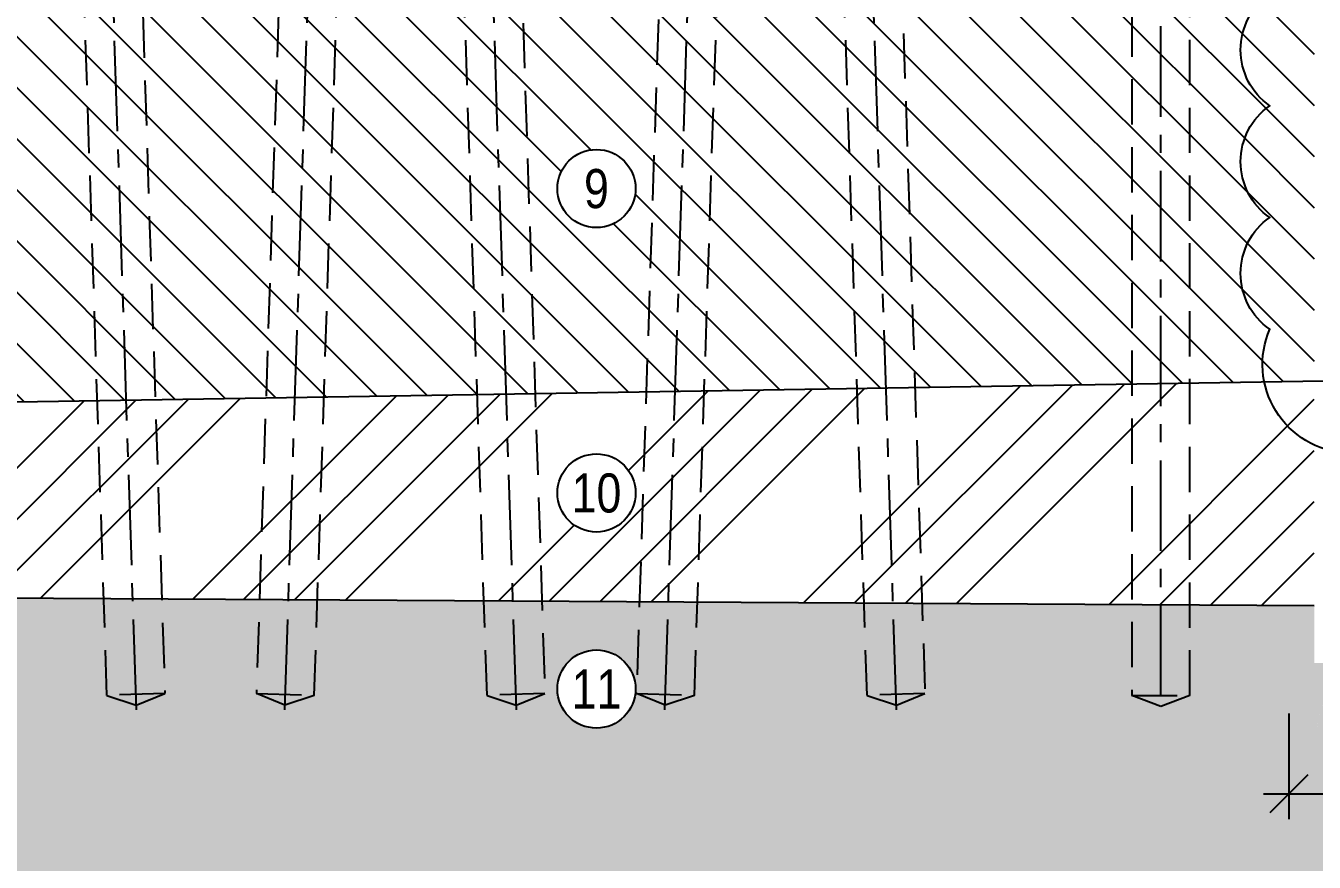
# Model space of a CAD drawing. Extents: x 9472 to 112692, y 46655 to 72187.
# Drawn here: x 102505 to 104285, y 65718 to 66874 of the extents above; entities that cross this region are included whole.
import ezdxf
from ezdxf.enums import TextEntityAlignment as Align

# ---------------------------------------------------------------- set-up
doc = ezdxf.new("R2010")
doc.units = 0
doc.header["$LTSCALE"] = 10
doc.header["$MEASUREMENT"] = 0
doc.linetypes.add('CENTER', pattern=[2, 1.25, -0.25, 0.25, -0.25])
doc.linetypes.add('HIDDEN', pattern=[0.375, 0.25, -0.125])
doc.layers.get('0').update_dxf_attribs({"color": 6, "linetype": 'CONTINUOUS'})
for name, color, linetype in [('Dia chat', 8, 'CONTINUOUS'), ('Hatch', 8, 'CONTINUOUS'), ('Kich thuoc', 2, 'CONTINUOUS'), ('Lop dat', 171, 'CONTINUOUS'), ('Text', 4, 'CONTINUOUS'), ('Tim', 8, 'CENTER')]:
    doc.layers.add(name, color=color, linetype=linetype)
doc.styles.add('Kichthuoc', font='romans.shx', dxfattribs={"width": 0.6})
doc.styles.add('Ten', font='Vharialn.ttf')
doc.dimstyles.new('Dim 350', dxfattribs={"dimscale": 350, "dimtxt": 0.2, "dimasz": 0.15, "dimexe": 0.1, "dimexo": 0.2, "dimgap": 0.1, "dimtad": 1, "dimdec": 0, "dimlfac": -1, "dimzin": 0, "dimdsep": 46, "dimtxsty": 'Kichthuoc', "dimblk": 'OBLIQUE', "dimcen": 0.1, "dimdle": 0.1, "dimclrd": 2, "dimclre": 2, "dimclrt": 4, "dimadec": 0, "dimazin": 0, "dimtfac": 1, "dimtdec": 0, "dimtix": 1, "dimtmove": 2, "dimatfit": 3, "dimfxl": 1, "dimtfill": 1, "dimtolj": 1, "dimtzin": 0, "dimarcsym": 0})

# ---------------------------------------------------------------- blocks, each defined once
blk = doc.blocks.new('_Oblique')
at = {"color": 0, "linetype": 'ByBlock', "lineweight": -2}
blk.add_line((-0.5, -0.5), (0.5, 0.5), dxfattribs=at)
blk = doc.blocks.new('*D161')
at = {"layer": 'Kich thuoc', "color": 2, "lineweight": -2}
for p, q in [((15570.7, 104863.6), (15570.7, 104717.8)), ((19170.7, 104863.6), (19170.7, 104717.8)), ((15535.7, 104752.8), (19205.7, 104752.8))]:
    blk.add_line(p, q, dxfattribs=at)
at = {"layer": 'Kich thuoc', "color": 2, "lineweight": -2, "xscale": 52.5, "yscale": 52.5, "zscale": 52.5, "rotation": 180}
blk.add_blockref('_Oblique', (15570.7, 104752.8), dxfattribs=at)
at = {"layer": 'Kich thuoc', "color": 2, "lineweight": -2, "xscale": 52.5, "yscale": 52.5, "zscale": 52.5}
blk.add_blockref('_Oblique', (19170.7, 104752.8), dxfattribs=at)
at = {"layer": 'Kich thuoc', "color": 4, "insert": (17442.2, 104822.8), "char_height": 70, "attachment_point": 5, "style": 'Kichthuoc'}
blk.add_mtext('\\A1;DMM 3600', dxfattribs=at)
blk = doc.blocks.new('Kerb')
at = {"layer": 'Kich thuoc'}
dim = blk.add_linear_dim(base=(19170.7, 104752.8), p1=(15570.7, 104933.6), p2=(19170.7, 104933.6), text='DMM <>', dimstyle='Dim 350', dxfattribs=at)
dim.commit()
dim.dimension.update_dxf_attribs({"geometry": '*D161', "text_midpoint": (17442.2, 104752.8), "dimtype": 160})

msp = doc.modelspace()

# ---------------------------------------------------------------- hatches: boundary and pattern name
at = {"layer": 'Dia chat'}
h = msp.add_hatch(dxfattribs=at)
h.set_pattern_fill('ANSI31', color=256, scale=400, angle=90, style=0)
h.paths.add_polyline_path([(108214, 66951.8), (108033.5, 66953.2, -0.148922), (107999.6, 66909.9, -0.520567), (107999.6, 66747.3, -0.520567), (107999.6, 66592.8, -0.495203), (108005.6, 66442.9), (108214, 66446.3)])
h.paths.add_polyline_path([(104285.2, 66982.7), (104184.2, 66983.5, 0.211722), (104223.7, 66918, 0.520567), (104223.7, 66763.6, 0.520567), (104223.7, 66609.1, 0.520567), (104223.7, 66454.6, 0.152011), (104216.2, 66382.1), (104285.2, 66383.2)])
h.paths.add_polyline_path([(98274.9, 66731), (98323.4, 66773.4), (98371.9, 66731)], flags=16)
h.paths.add_polyline_path([(103265, 66610.8), (103322.4, 66610.8), (103322.4, 66687.3), (103265, 66687.3)], flags=8)
h.paths.add_polyline_path([(99285.5, 66291.5), (99435.9, 66291.5), (99435.9, 66352.8), (99285.5, 66352.8)], flags=9)
h.paths.add_polyline_path([(98938.7, 66741), (99081.7, 66741), (99081.7, 66636), (98938.7, 66636)], flags=24)
h.paths.add_polyline_path([(98096.4, 66764.9), (98096.4, 66901.9), (98201.4, 66901.9), (98201.4, 66764.9)], flags=9)
h.paths.add_polyline_path([(98352.1, 66596.7), (98554.1, 66596.7), (98554.1, 66686.7), (98352.1, 66686.7)], flags=24)
h.paths.add_polyline_path([(98283.2, 66811.3), (98410.3, 66768.9), (98436, 66845.7), (98308.9, 66888.1)], flags=24)
h.paths.add_polyline_path([(98170.8, 66305.1), (98834.8, 66305.1), (98834.8, 66401.5), (98170.8, 66401.5)], flags=24)
h.paths.add_polyline_path([(98160.5, 66397.9), (98988.8, 66397.9), (98988.8, 66556), (98160.5, 66556)], flags=24)
h.paths.add_polyline_path([(102631, 66886.8), (102631, 66974), (102820.9, 66974), (102820.9, 66886.8)])
edge = h.paths.add_edge_path()
edge.add_line((107850.2, 66954.6), (107850.2, 66440.4))
edge.add_line((107850.2, 66440.4), (108005.6, 66442.9))
edge.add_arc((107945.5, 66515.6), 94.3, 309.6209, 415)
edge.add_arc((107945.5, 66670.1), 94.3, 305, 415)
edge.add_arc((107942.7, 66828.6), 99.3, 305, 415)
edge.add_arc((107945.5, 66987.2), 94.3, 305, 338.8814)
edge.add_line((108033.5, 66953.2), (107850.2, 66954.6))
edge = h.paths.add_edge_path()
edge.add_arc((103293.7, 66649.1), 54, 0, 360)
edge = h.paths.add_edge_path()
edge.add_arc((104277.8, 66686.3), 94.3, 125, 235)
edge.add_arc((104277.8, 66531.8), 94.3, 125, 235)
edge.add_arc((104336.4, 66406.3), 122.6, 156.781, 191.3546)
edge.add_line((104216.2, 66382.1), (99258.2, 66302.5))
edge.add_line((99258.2, 66302.5), (99258.2, 66772.7))
edge.add_line((99258.2, 66772.7), (99989.7, 67016.5))
edge.add_line((99989.7, 67016.5), (104184.2, 66983.5))
edge.add_arc((104277.8, 66995.3), 94.3, 187.1831, 235)
edge.add_arc((104277.8, 66840.8), 94.3, 125, 235)
h = msp.add_hatch(dxfattribs=at)
h.set_pattern_fill('ANSI34', color=256, scale=400, style=0)
h.set_pattern_definition([(45, (88200, -51975), (-212.132, 212.132), []), (45, (88270.7, -51975), (-212.132, 212.132), []), (45, (88341.42, -51975), (-212.132, 212.132), []), (45, (88412.13, -51975), (-212.132, 212.132), [])])
h.paths.add_polyline_path([(99238.2, 66302.2), (97721.9, 66277.9), (97721.9, 66111.4), (99238.2, 66102.4)])
h.paths.add_polyline_path([(103249.1, 66190.1), (103338.3, 66190.1), (103338.3, 66266.6), (103249.1, 66266.6)], flags=24)
h.paths.add_polyline_path([(99285.5, 66091.4), (99435.9, 66091.4), (99435.9, 66152.8), (99285.5, 66152.8)], flags=25)
h.paths.add_polyline_path([(99285.5, 66291.5), (99435.9, 66291.5), (99435.9, 66352.8), (99285.5, 66352.8)], flags=24)
h.paths.add_polyline_path([(107850.2, 66440.4), (107850.2, 65993.4), (108214, 65993.4), (108214, 66446.3)])
edge = h.paths.add_edge_path()
edge.add_arc((103293.7, 66228.4), 54, 0, 360)
h.paths.add_polyline_path([(104285.2, 66383.2), (99258.2, 66302.5), (99258.2, 66102.3), (104285.2, 66072.7)])
at = {"layer": 'Hatch'}
h = msp.add_hatch(dxfattribs=at)
h.set_pattern_fill('CORK', color=256, scale=500, style=0)
h.set_pattern_definition([(0, (0, 0), (0, 62.5), []), (135, (31.25, -31.25), (-125, -125), [88.38835, -88.38835]), (135, (46.88, -31.25), (-125, -125), [88.38835, -88.38835]), (135, (62.5, -31.25), (-125, -125), [88.38835, -88.38835])])
h.paths.add_polyline_path([(107705.4, 65797.2, -0.087451), (107682.2, 65820.4, -0.087526), (107705.4, 65797.2, 0.414257), (107836.8, 65820.4, 0.520567), (107999.6, 65820.4, 0.520567), (107999.6, 65974.9, 0.07201), (108019.3, 65993.4), (104309.8, 65993.4, 0.07201), (104329.5, 65974.9, 0.520567), (104329.5, 65820.4, 0.414257), (104460.9, 65797.2, -0.087526), (104484.1, 65820.4, -0.087451), (104460.9, 65797.2, 0.41417), (104484.1, 65665.9, 0.520567), (104638.7, 65665.9, 0.520567), (104793.3, 65665.9, 0.520567), (104964.2, 65665.9, 0.520567), (105118.8, 65665.9, 0.520567), (105273.5, 65665.9, 0.520567), (105436.2, 65665.9, 0.520567), (105599, 65665.9, 0.520567), (105769.9, 65665.9, 0.520567), (105940.7, 65665.9, 0.520567), (106095.4, 65665.9, 0.520567), (106250, 65665.9, 0.520567), (106412.7, 65665.9, 0.520567), (106567.4, 65665.9, 0.520567), (106730.1, 65665.9, 0.520567), (106884.7, 65665.9, 0.520567), (107039.3, 65665.9, 0.520567), (107202.1, 65665.9, 0.520567), (107373, 65665.9, 0.520567), (107527.6, 65665.9, 0.520567), (107682.2, 65665.9, 0.41417)], flags=17)
h.paths.add_polyline_path([(99154, 65989.3), (99104.7, 65693.4), (99015.9, 65708.2), (99065.2, 66004.1)], flags=16)
h.paths.add_polyline_path([(99014.7, 65933), (98991.2, 65791.9), (98887.6, 65809.2), (98911.1, 65950.2)], flags=24)
h.paths.add_polyline_path([(99906.4, 65895.4), (99930, 65754.4), (99826.4, 65737.1), (99802.9, 65878.2)], flags=24)
h.paths.add_polyline_path([(103249.3, 65919.7), (103338.1, 65919.7), (103338.1, 65995), (103249.3, 65995)], flags=24)
h.paths.add_polyline_path([(99285.5, 66091.4), (99435.9, 66091.4), (99435.9, 66152.8), (99285.5, 66152.8)], flags=9)
h.paths.add_polyline_path([(99285.5, 65841.5), (99435.9, 65841.5), (99435.9, 65902.8), (99285.5, 65902.8)], flags=24)
edge = h.paths.add_edge_path()
edge.add_arc((103293.7, 65957.4), 54, 0, 360)
edge = h.paths.add_edge_path()
edge.add_line((108214, 65993.4), (108019.3, 65993.4))
edge.add_arc((107945.5, 66052.1), 94.3, 305, 321.4751, ccw=False)
edge.add_arc((107945.5, 65897.6), 94.3, -55, 55, ccw=False)
edge.add_arc((107918.2, 65877.4), 99.3, 215, 325, ccw=False)
edge.add_arc((107759.5, 65874.5), 94.4, 234.9915, 325, ccw=False)
edge.add_arc((107628.1, 65743.1), 94.3, -55, 34.9915, ccw=False)
edge.add_arc((107604.9, 65720), 94.4, 215, 325, ccw=False)
edge.add_arc((107450.3, 65720), 94.4, 215, 325, ccw=False)
edge.add_arc((107287.5, 65725.7), 104.3, 215, 325, ccw=False)
edge.add_arc((107120.7, 65722.9), 99.3, 215, 325, ccw=False)
edge.add_arc((106962, 65720), 94.4, 215, 325, ccw=False)
edge.add_arc((106807.4, 65720), 94.4, 215, 325, ccw=False)
edge.add_arc((106648.7, 65722.9), 99.3, 215, 325, ccw=False)
edge.add_arc((106490, 65720), 94.4, 215, 325, ccw=False)
edge.add_arc((106331.4, 65722.9), 99.3, 215, 325, ccw=False)
edge.add_arc((106172.7, 65720), 94.4, 215, 325, ccw=False)
edge.add_arc((106018.1, 65720), 94.4, 215, 325, ccw=False)
edge.add_arc((105855.3, 65725.7), 104.3, 215, 325, ccw=False)
edge.add_arc((105684.4, 65725.7), 104.3, 215, 325, ccw=False)
edge.add_arc((105517.6, 65722.9), 99.3, 215, 325, ccw=False)
edge.add_arc((105354.8, 65722.9), 99.3, 215, 325, ccw=False)
edge.add_arc((105196.1, 65720), 94.4, 215, 325, ccw=False)
edge.add_arc((105041.5, 65720), 94.4, 215, 325, ccw=False)
edge.add_arc((104878.8, 65725.7), 104.3, 215, 325, ccw=False)
edge.add_arc((104716, 65720), 94.4, 215, 325, ccw=False)
edge.add_arc((104561.4, 65720), 94.4, 215, 325, ccw=False)
edge.add_arc((104538.2, 65743.1), 94.3, 145.0085, 235, ccw=False)
edge.add_arc((104406.8, 65874.5), 94.4, 215, 305.0085, ccw=False)
edge.add_arc((104383.6, 65897.6), 94.3, 125, 235, ccw=False)
edge.add_arc((104383.6, 66052.1), 94.3, 218.5249, 235, ccw=False)
edge.add_line((104309.8, 65993.4), (104285.2, 65993.4))
edge.add_line((104285.2, 65993.4), (104285.2, 66072.7))
edge.add_line((104285.2, 66072.7), (99258.2, 66102.3))
edge.add_line((99258.2, 66102.3), (99258.2, 65852.4))
edge.add_line((99258.2, 65852.4), (99238.2, 65852.4))
edge.add_line((99238.2, 65852.4), (99238.2, 66102.4))
edge.add_line((99238.2, 66102.4), (97721.9, 66111.4))
edge.add_line((97721.9, 66111.4), (97721.9, 65418.7))
edge.add_line((97721.9, 65418.7), (101727.3, 65418.7))
edge.add_line((101727.3, 65418.7), (101727.3, 65468.7))
edge.add_line((101727.3, 65468.7), (101787.3, 65368.7))
edge.add_line((101787.3, 65368.7), (101787.3, 65418.7))
edge.add_line((101787.3, 65418.7), (108214, 65418.7))
edge.add_line((108214, 65418.7), (108214, 65993.4))

# ---------------------------------------------------------------- linework, layer by layer
at = {"linetype": 'HIDDEN', "ltscale": 25}
for points in [[(104033.2, 68487.6), (104033.2, 65948.4), (104113.2, 65948.4), (104113.2, 68514.2)], [(103669, 68362.8), (103747.5, 65951.2), (103667.5, 65948.6), (103589.8, 68336.5)], [(103424.9, 68288.2), (103348.9, 65951.2), (103428.9, 65948.6), (103505.9, 68315.1)], [(103149.6, 68189.7), (103222.5, 65951.2), (103142.5, 65948.6), (103070.5, 68163.3)], [(102894.2, 68111.2), (102823.9, 65951.2), (102903.9, 65948.6), (102975.1, 68138.2)], [(102630.3, 68016.6), (102697.5, 65951.2), (102617.5, 65948.6), (102551.1, 67990.2)], [(102697.5, 65951.2), (102617.5, 65948.6), (102658, 65934.9), (102697.5, 65951.2)], [(102823.9, 65951.2), (102903.9, 65948.6), (102863.4, 65934.9), (102823.9, 65951.2)], [(103222.5, 65951.2), (103142.5, 65948.6), (103183, 65934.9), (103222.5, 65951.2)], [(103348.9, 65951.2), (103428.9, 65948.6), (103388.4, 65934.9), (103348.9, 65951.2)], [(103747.5, 65951.2), (103667.5, 65948.6), (103708, 65934.9), (103747.5, 65951.2)], [(104033.2, 65948.4), (104113.2, 65948.4), (104073.2, 65933.4), (104033.2, 65948.4)]]:
    msp.add_lwpolyline(points, dxfattribs=at)
at = {"layer": 'Dia chat'}
msp.add_line((97721.9, 66277.9), (108214, 66446.3), dxfattribs=at)
at = {"layer": 'Kich thuoc'}
for centre in [(103293.7, 66649.1), (103293.7, 66228.4), (103293.7, 65957.4)]:
    msp.add_circle(centre, 54, dxfattribs=at)
at = {"layer": 'Lop dat'}
msp.add_line((97721.9, 66111.4), (104285.2, 66072.7), dxfattribs=at)
at = {"layer": 'Tim', "ltscale": 10}
for p, q in [((102658.2, 65928.7), (102563.2, 68848.4)), ((102863.2, 65928.7), (102958.2, 68848.4)), ((103183.2, 65928.7), (103088.2, 68848.4)), ((103388.2, 65928.7), (103483.2, 68848.4)), ((103708.2, 65928.7), (103613.2, 68848.4)), ((104073.2, 65948.4), (104073.2, 68848.4))]:
    msp.add_line(p, q, dxfattribs=at)

# ---------------------------------------------------------------- texts
at = {"layer": 'Text', "style": 'Ten'}
for s, p in [('9', (103293.7, 66649.1)), ('10', (103293.7, 66228.4)), ('11', (103293.7, 65957.4))]:
    msp.add_text(s, height=54, dxfattribs=at).set_placement(p, align=Align.MIDDLE)

# ---------------------------------------------------------------- next in the draw order: block references
at = {"layer": 'Hatch', "color": 30}
msp.add_blockref('Kerb', (88679.5, -38940.2), dxfattribs=at)

# ---------------------------------------------------------------- next in the draw order: linework, layer by layer
at = {"layer": 'Hatch', "color": 1}
msp.add_lwpolyline([(104329.5, 66283.8, -0.520567), (104223.7, 66454.6, -0.520567), (104223.7, 66609.1, -0.520567), (104223.7, 66763.6, -0.520567), (104223.7, 66918, -0.520567), (104223.7, 67072.5, -0.520567), (104223.7, 67227, -0.520567), (104223.7, 67389.6, -0.520567), (104223.7, 67544.1, -0.520567), (104223.7, 67698.6, -0.520567), (104223.7, 67853.1, -0.520567), (104223.7, 68007.6, -0.520567), (104223.7, 68162.1, -0.520567), (104223.7, 68316.6, -0.520567), (104223.7, 68479.2, -0.520567), (104223.7, 68633.7, -0.520567), (104223.7, 68788.2, -0.520567), (104223.7, 68942.6, -0.520567), (104223.7, 69097.1, -0.520567), (104378.3, 69097.1, -0.520567)], format="xyb", dxfattribs=at)

doc.saveas('drawing.dxf')
